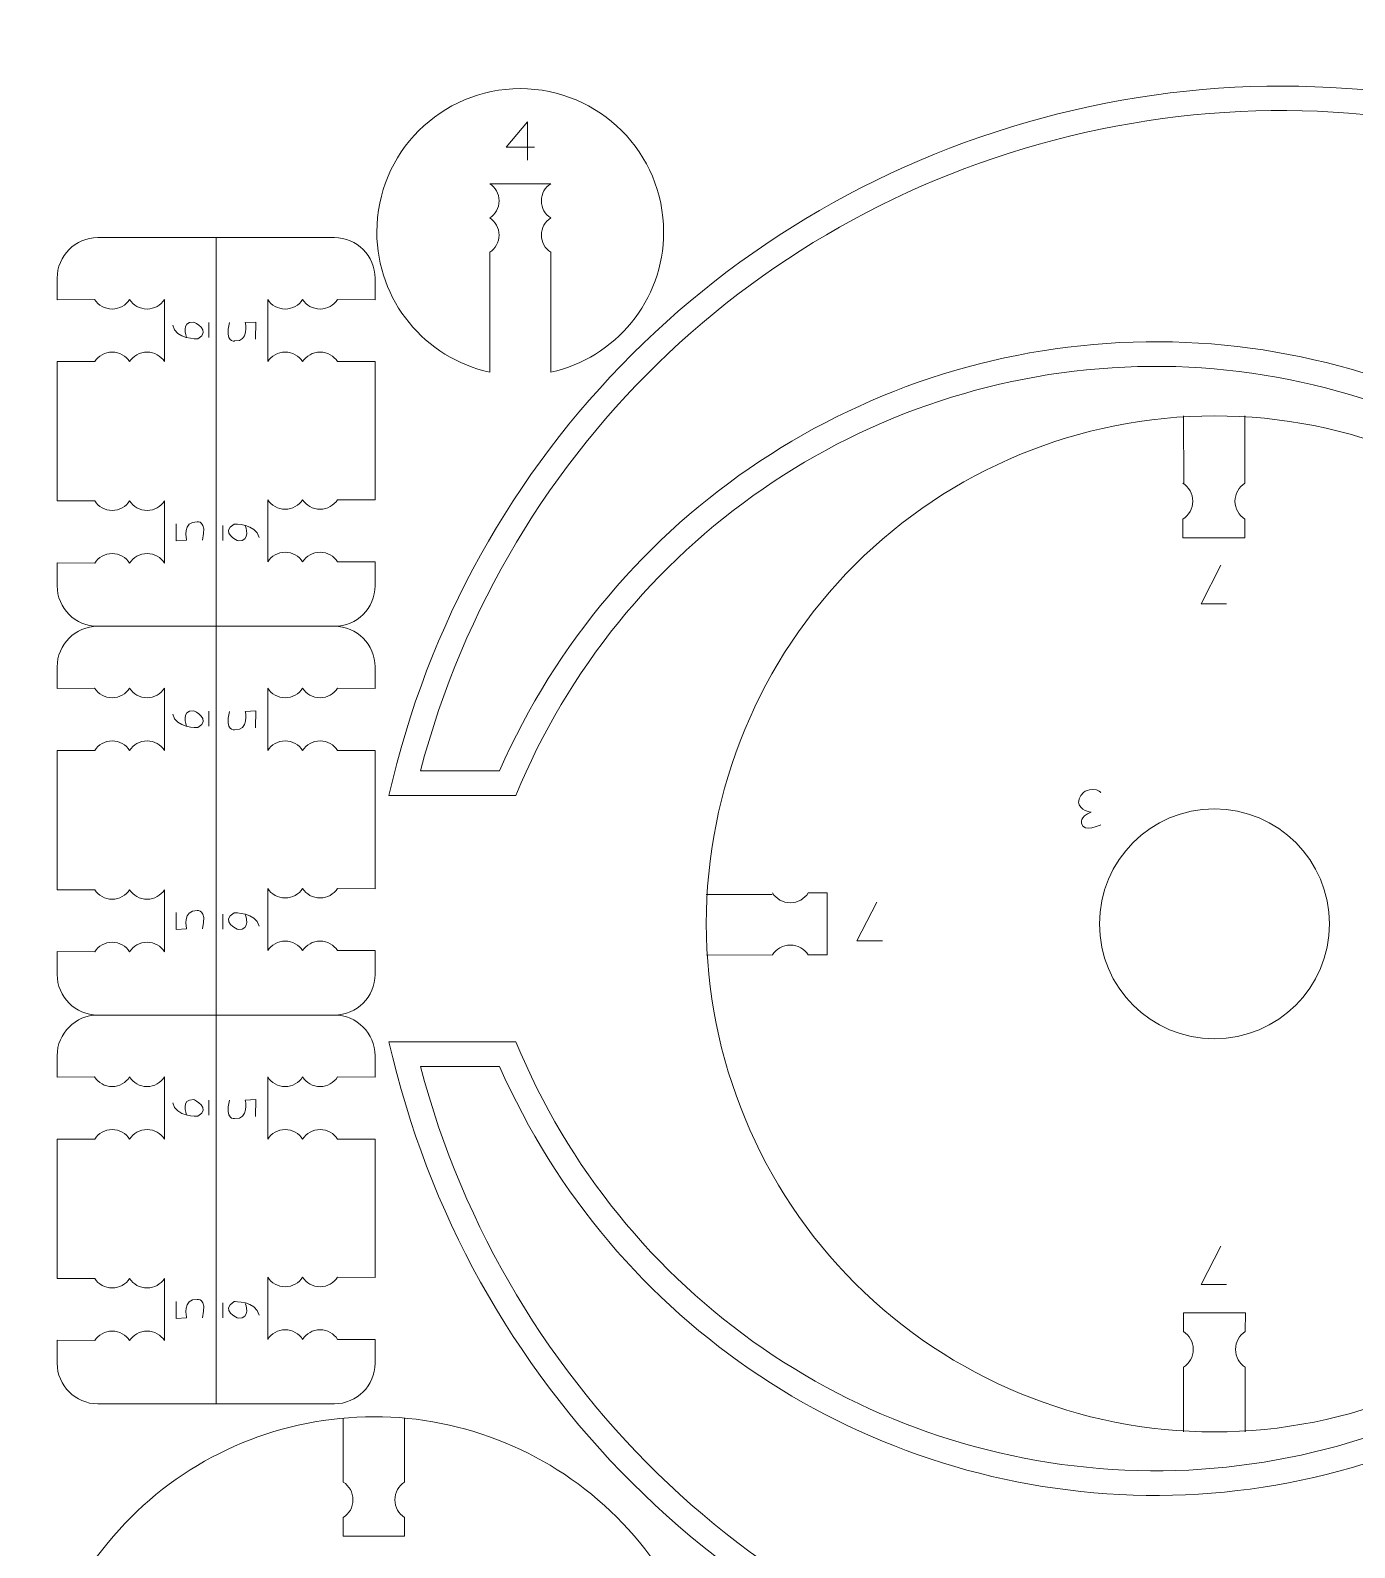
# Model space of a CAD drawing. Header units: centimetres. Extents: x -25 to 25, y -32.5 to 32.5.
# Drawn here: x -14.63 to -8.12, y 13.11 to 20.57 of the extents above; entities that cross this region are included whole.
import ezdxf

# ---------------------------------------------------------------- set-up
doc = ezdxf.new("R2010")
doc.units = ezdxf.units.CM
doc.header["$MEASUREMENT"] = 0
doc.layers.add('Capa 1', color=7, linetype='Continuous')

msp = doc.modelspace()

# ---------------------------------------------------------------- linework, layer by layer
at = {"layer": 'Capa 1', "color": 250, "lineweight": 9}
for points, knots in [([(-4.14125, 16.95871), (-4.14125, 16.95871), (-3.21138, 16.95871), (-3.21138, 16.95871), (-3.21138, 16.95871), (-3.21138, 16.95871), (-3.21138, 18.50412), (-3.21138, 18.50412), (-3.21138, 18.50412), (-3.21142, 18.571), (-3.26549, 18.62524), (-3.33237, 18.62532), (-3.33237, 18.62532), (-3.33237, 18.62532), (-4.9687, 18.62511), (-4.9687, 18.62511), (-4.9687, 18.62511), (-6.05548, 19.96825), (-7.81424, 20.57221), (-9.49692, 20.18014), (-9.49692, 20.18014), (-11.1796, 19.78802), (-12.48484, 18.49241), (-12.86596, 16.80723), (-12.86596, 16.80723), (-12.86596, 16.80723), (-12.24193, 16.80723), (-12.24193, 16.80723), (-12.24193, 16.80723), (-11.72992, 18.0542), (-10.53043, 18.88168), (-9.18293, 18.91754), (-9.18293, 18.91754), (-7.83542, 18.95345), (-6.58416, 18.1709), (-6.00655, 16.95292), (-6.00655, 16.95292), (-6.00655, 16.95292), (-5.79517, 16.28585), (-5.79517, 16.28585), (-5.79517, 16.28585), (-5.77921, 16.23543), (-5.73249, 16.20123), (-5.67965, 16.20123), (-5.67965, 16.20123), (-5.67965, 16.20123), (-3.33258, 16.20123), (-3.33258, 16.20123), (-3.33258, 16.20123), (-3.30041, 16.20127), (-3.26956, 16.21404), (-3.24686, 16.23683), (-3.24686, 16.23683), (-3.22411, 16.25958), (-3.21138, 16.29026), (-3.21138, 16.32243), (-3.21138, 16.32243), (-3.21138, 16.32243), (-3.21138, 16.6557), (-3.21138, 16.6557), (-3.21138, 16.6557), (-3.21138, 16.6557), (-4.14109, 16.6557), (-4.14109, 16.6557)], [0, 0, 0, 0, 0.0588235, 0.0588235, 0.0588235, 0.0588235, 0.1176471, 0.1176471, 0.1176471, 0.1176471, 0.1764706, 0.1764706, 0.1764706, 0.1764706, 0.2352941, 0.2352941, 0.2352941, 0.2352941, 0.2941176, 0.2941176, 0.2941176, 0.2941176, 0.3529412, 0.3529412, 0.3529412, 0.3529412, 0.4117647, 0.4117647, 0.4117647, 0.4117647, 0.4705882, 0.4705882, 0.4705882, 0.4705882, 0.5294118, 0.5294118, 0.5294118, 0.5294118, 0.5882353, 0.5882353, 0.5882353, 0.5882353, 0.6470588, 0.6470588, 0.6470588, 0.6470588, 0.7058824, 0.7058824, 0.7058824, 0.7058824, 0.7647059, 0.7647059, 0.7647059, 0.7647059, 0.8235294, 0.8235294, 0.8235294, 0.8235294, 0.8823529, 0.8823529, 0.8823529, 0.8823529, 1, 1, 1, 1]), ([(-12.07031, 19.48069), (-12.07031, 19.48069), (-12.07031, 18.89016), (-12.07031, 18.89016), (-12.07031, 18.89016), (-11.75271, 18.95893), (-11.51475, 19.24149), (-11.51475, 19.57968), (-11.51475, 19.57968), (-11.51475, 19.96936), (-11.83064, 20.28524), (-12.22031, 20.28524), (-12.22031, 20.28524), (-12.60998, 20.28524), (-12.92587, 19.96936), (-12.92587, 19.57968), (-12.92587, 19.57968), (-12.92587, 19.24149), (-12.68791, 18.95892), (-12.37031, 18.89016), (-12.37031, 18.89016), (-12.37031, 18.89016), (-12.37032, 19.48053), (-12.37032, 19.48053)], [0, 0, 0, 0, 0.1428571, 0.1428571, 0.1428571, 0.1428571, 0.2857143, 0.2857143, 0.2857143, 0.2857143, 0.4285714, 0.4285714, 0.4285714, 0.4285714, 0.5714286, 0.5714286, 0.5714286, 0.5714286, 0.7142857, 0.7142857, 0.7142857, 0.7142857, 1, 1, 1, 1]), ([(-14.14231, 19.24791), (-14.16045, 19.21966), (-14.19215, 19.20093), (-14.22822, 19.20093), (-14.22822, 19.20093), (-14.26428, 19.20093), (-14.29599, 19.21966), (-14.31412, 19.24791), (-14.31412, 19.24791), (-14.31412, 19.24791), (-14.49879, 19.24641), (-14.49879, 19.24641), (-14.49879, 19.24641), (-14.49879, 19.24641), (-14.49863, 19.35256), (-14.49863, 19.35256), (-14.49863, 19.35256), (-14.49863, 19.46251), (-14.40867, 19.55247), (-14.29871, 19.55247)], [0, 0, 0, 0, 0.1666667, 0.1666667, 0.1666667, 0.1666667, 0.3333333, 0.3333333, 0.3333333, 0.3333333, 0.5, 0.5, 0.5, 0.5, 0.6666667, 0.6666667, 0.6666667, 0.6666667, 1, 1, 1, 1]), ([(-13.13424, 19.55247), (-13.02428, 19.55247), (-12.93432, 19.46251), (-12.93432, 19.35256), (-12.93432, 19.35256), (-12.93432, 19.35256), (-12.93431, 19.24641), (-12.93431, 19.24641), (-12.93431, 19.24641), (-12.93431, 19.24641), (-13.11915, 19.24791), (-13.11915, 19.24791), (-13.11915, 19.24791), (-13.13729, 19.21966), (-13.16899, 19.20093), (-13.20505, 19.20093), (-13.20505, 19.20093), (-13.24112, 19.20093), (-13.27282, 19.21966), (-13.29096, 19.24791)], [0, 0, 0, 0, 0.1666667, 0.1666667, 0.1666667, 0.1666667, 0.3333333, 0.3333333, 0.3333333, 0.3333333, 0.5, 0.5, 0.5, 0.5, 0.6666667, 0.6666667, 0.6666667, 0.6666667, 1, 1, 1, 1]), ([(-13.9705, 19.24791), (-13.98864, 19.21966), (-14.02034, 19.20093), (-14.05641, 19.20093), (-14.05641, 19.20093), (-14.09248, 19.20093), (-14.12418, 19.21966), (-14.14231, 19.24791)], [0, 0, 0, 0, 0.3333333, 0.3333333, 0.3333333, 0.3333333, 1, 1, 1, 1]), ([(-13.29096, 19.24791), (-13.30909, 19.21966), (-13.3408, 19.20093), (-13.37686, 19.20093), (-13.37686, 19.20093), (-13.41293, 19.20093), (-13.44463, 19.21966), (-13.46277, 19.24791)], [0, 0, 0, 0, 0.3333333, 0.3333333, 0.3333333, 0.3333333, 1, 1, 1, 1]), ([(-14.14215, 18.9419), (-14.16029, 18.97016), (-14.19199, 18.98888), (-14.22805, 18.98888), (-14.22805, 18.98888), (-14.26412, 18.98888), (-14.29582, 18.97016), (-14.31396, 18.9419)], [0, 0, 0, 0, 0.3333333, 0.3333333, 0.3333333, 0.3333333, 1, 1, 1, 1]), ([(-13.97034, 18.9419), (-13.98848, 18.97016), (-14.02018, 18.98888), (-14.05625, 18.98888), (-14.05625, 18.98888), (-14.09231, 18.98888), (-14.12401, 18.97016), (-14.14215, 18.9419)], [0, 0, 0, 0, 0.3333333, 0.3333333, 0.3333333, 0.3333333, 1, 1, 1, 1]), ([(-13.2908, 18.9419), (-13.30893, 18.97016), (-13.34063, 18.98888), (-13.3767, 18.98888), (-13.3767, 18.98888), (-13.41277, 18.98888), (-13.44447, 18.97016), (-13.4626, 18.9419)], [0, 0, 0, 0, 0.3333333, 0.3333333, 0.3333333, 0.3333333, 1, 1, 1, 1]), ([(-13.11916, 18.26267), (-13.11916, 18.26267), (-12.93432, 18.26117), (-12.93432, 18.26117), (-12.93432, 18.26117), (-12.93432, 18.26117), (-12.93432, 18.9419), (-12.93432, 18.9419), (-12.93432, 18.9419), (-12.93432, 18.9419), (-13.11899, 18.9419), (-13.11899, 18.9419), (-13.11899, 18.9419), (-13.13712, 18.97016), (-13.16882, 18.98888), (-13.20489, 18.98888), (-13.20489, 18.98888), (-13.24096, 18.98888), (-13.27266, 18.97016), (-13.2908, 18.9419)], [0, 0, 0, 0, 0.1666667, 0.1666667, 0.1666667, 0.1666667, 0.3333333, 0.3333333, 0.3333333, 0.3333333, 0.5, 0.5, 0.5, 0.5, 0.6666667, 0.6666667, 0.6666667, 0.6666667, 1, 1, 1, 1]), ([(-14.31396, 18.25654), (-14.31396, 18.25654), (-14.49863, 18.25654), (-14.49863, 18.25654), (-14.49863, 18.25654), (-14.49863, 18.25654), (-14.49863, 18.9419), (-14.49863, 18.9419), (-14.49863, 18.9419), (-14.49863, 18.9419), (-14.31396, 18.9419), (-14.31396, 18.9419)], [0, 0, 0, 0, 0.25, 0.25, 0.25, 0.25, 0.5, 0.5, 0.5, 0.5, 1, 1, 1, 1]), ([(-8.80513, 18.67509), (-8.14251, 18.67553), (-7.50685, 18.41271), (-7.03806, 17.94446), (-7.03806, 17.94446), (-6.5692, 17.47622), (-6.30558, 16.83772), (-6.30514, 16.17509), (-6.30514, 16.17509), (-6.30476, 15.51248), (-6.56755, 14.87683), (-7.03581, 14.40798), (-7.03581, 14.40798), (-7.50407, 13.93913), (-8.14251, 13.67552), (-8.80513, 13.67511), (-8.80513, 13.67511), (-9.46775, 13.67467), (-10.10342, 13.9375), (-10.57222, 14.40574), (-10.57222, 14.40574), (-11.04105, 14.874), (-11.30468, 15.51248), (-11.30512, 16.17509), (-11.30512, 16.17509), (-11.30549, 16.83772), (-11.04269, 17.47338), (-10.57444, 17.94224), (-10.57444, 17.94224), (-10.10624, 18.41106), (-9.46775, 18.6747), (-8.80513, 18.67509)], [0, 0, 0, 0, 0.1111111, 0.1111111, 0.1111111, 0.1111111, 0.2222222, 0.2222222, 0.2222222, 0.2222222, 0.3333333, 0.3333333, 0.3333333, 0.3333333, 0.4444444, 0.4444444, 0.4444444, 0.4444444, 0.5555556, 0.5555556, 0.5555556, 0.5555556, 0.6666667, 0.6666667, 0.6666667, 0.6666667, 0.7777778, 0.7777778, 0.7777778, 0.7777778, 1, 1, 1, 1]), ([(-8.96001, 18.34314), (-8.93103, 18.32452), (-8.91182, 18.292), (-8.91182, 18.25501), (-8.91182, 18.25501), (-8.91182, 18.21801), (-8.93103, 18.18549), (-8.96001, 18.16688)], [0, 0, 0, 0, 0.3333333, 0.3333333, 0.3333333, 0.3333333, 1, 1, 1, 1]), ([(-8.65566, 18.34314), (-8.68465, 18.32452), (-8.70386, 18.292), (-8.70386, 18.25501), (-8.70386, 18.25501), (-8.70386, 18.21801), (-8.68465, 18.18549), (-8.65566, 18.16688)], [0, 0, 0, 0, 0.3333333, 0.3333333, 0.3333333, 0.3333333, 1, 1, 1, 1]), ([(-14.14215, 18.25654), (-14.16029, 18.22828), (-14.19199, 18.20955), (-14.22805, 18.20955), (-14.22805, 18.20955), (-14.26412, 18.20955), (-14.29582, 18.22828), (-14.31396, 18.25654)], [0, 0, 0, 0, 0.3333333, 0.3333333, 0.3333333, 0.3333333, 1, 1, 1, 1]), ([(-13.97034, 18.25654), (-13.98848, 18.22828), (-14.02018, 18.20955), (-14.05625, 18.20955), (-14.05625, 18.20955), (-14.09231, 18.20955), (-14.12401, 18.22828), (-14.14215, 18.25654)], [0, 0, 0, 0, 0.3333333, 0.3333333, 0.3333333, 0.3333333, 1, 1, 1, 1]), ([(-13.29097, 18.26267), (-13.3091, 18.23441), (-13.34081, 18.21568), (-13.37687, 18.21568), (-13.37687, 18.21568), (-13.41294, 18.21568), (-13.44464, 18.23441), (-13.46278, 18.26267)], [0, 0, 0, 0, 0.3333333, 0.3333333, 0.3333333, 0.3333333, 1, 1, 1, 1]), ([(-13.11916, 18.26267), (-13.1373, 18.23441), (-13.169, 18.21568), (-13.20506, 18.21568), (-13.20506, 18.21568), (-13.24113, 18.21568), (-13.27283, 18.23441), (-13.29097, 18.26267)], [0, 0, 0, 0, 0.3333333, 0.3333333, 0.3333333, 0.3333333, 1, 1, 1, 1]), ([(-8.65566, 18.16686), (-8.65566, 18.16686), (-8.65555, 18.07435), (-8.65555, 18.07435), (-8.65555, 18.07435), (-8.65555, 18.07435), (-8.96001, 18.07435), (-8.96001, 18.07435), (-8.96001, 18.07435), (-8.96001, 18.07435), (-8.96001, 18.16688), (-8.96001, 18.16688)], [0, 0, 0, 0, 0.25, 0.25, 0.25, 0.25, 0.5, 0.5, 0.5, 0.5, 1, 1, 1, 1]), ([(-14.14199, 17.95053), (-14.16012, 17.97878), (-14.19182, 17.99751), (-14.22789, 17.99751), (-14.22789, 17.99751), (-14.26396, 17.99751), (-14.29566, 17.97878), (-14.3138, 17.95053)], [0, 0, 0, 0, 0.3333333, 0.3333333, 0.3333333, 0.3333333, 1, 1, 1, 1]), ([(-13.97018, 17.95053), (-13.98831, 17.97878), (-14.02001, 17.99751), (-14.05608, 17.99751), (-14.05608, 17.99751), (-14.09215, 17.99751), (-14.12385, 17.97878), (-14.14199, 17.95053)], [0, 0, 0, 0, 0.3333333, 0.3333333, 0.3333333, 0.3333333, 1, 1, 1, 1]), ([(-13.29081, 17.95666), (-13.30894, 17.98491), (-13.34064, 18.00364), (-13.37671, 18.00364), (-13.37671, 18.00364), (-13.41278, 18.00364), (-13.44448, 17.98491), (-13.46261, 17.95666)], [0, 0, 0, 0, 0.3333333, 0.3333333, 0.3333333, 0.3333333, 1, 1, 1, 1]), ([(-13.119, 17.95666), (-13.13713, 17.98491), (-13.16883, 18.00364), (-13.2049, 18.00364), (-13.2049, 18.00364), (-13.24097, 18.00364), (-13.27267, 17.98491), (-13.29081, 17.95666)], [0, 0, 0, 0, 0.3333333, 0.3333333, 0.3333333, 0.3333333, 1, 1, 1, 1]), ([(-13.119, 17.95666), (-13.119, 17.95666), (-12.93432, 17.95666), (-12.93432, 17.95666), (-12.93432, 17.95666), (-12.93432, 17.95666), (-12.93432, 17.83934), (-12.93432, 17.83934), (-12.93432, 17.83934), (-12.93432, 17.72938), (-13.02428, 17.63942), (-13.13424, 17.63942), (-13.13424, 17.63942), (-13.13424, 17.63942), (-14.29871, 17.63942), (-14.29871, 17.63942), (-14.29871, 17.63942), (-14.40867, 17.63942), (-14.49863, 17.72938), (-14.49863, 17.83934), (-14.49863, 17.83934), (-14.49863, 17.83934), (-14.49863, 17.95205), (-14.49863, 17.95205), (-14.49863, 17.95205), (-14.49863, 17.95205), (-14.3138, 17.95053), (-14.3138, 17.95053)], [0, 0, 0, 0, 0.125, 0.125, 0.125, 0.125, 0.25, 0.25, 0.25, 0.25, 0.375, 0.375, 0.375, 0.375, 0.5, 0.5, 0.5, 0.5, 0.625, 0.625, 0.625, 0.625, 0.75, 0.75, 0.75, 0.75, 1, 1, 1, 1]), ([(-14.14231, 17.33486), (-14.16045, 17.30661), (-14.19215, 17.28788), (-14.22822, 17.28788), (-14.22822, 17.28788), (-14.26428, 17.28788), (-14.29599, 17.30661), (-14.31412, 17.33486), (-14.31412, 17.33486), (-14.31412, 17.33486), (-14.49879, 17.33336), (-14.49879, 17.33336), (-14.49879, 17.33336), (-14.49879, 17.33336), (-14.49863, 17.43951), (-14.49863, 17.43951), (-14.49863, 17.43951), (-14.49863, 17.54946), (-14.40867, 17.63942), (-14.29871, 17.63942)], [0, 0, 0, 0, 0.1666667, 0.1666667, 0.1666667, 0.1666667, 0.3333333, 0.3333333, 0.3333333, 0.3333333, 0.5, 0.5, 0.5, 0.5, 0.6666667, 0.6666667, 0.6666667, 0.6666667, 1, 1, 1, 1]), ([(-13.13424, 17.63942), (-13.02428, 17.63942), (-12.93432, 17.54946), (-12.93432, 17.43951), (-12.93432, 17.43951), (-12.93432, 17.43951), (-12.93431, 17.33336), (-12.93431, 17.33336), (-12.93431, 17.33336), (-12.93431, 17.33336), (-13.11915, 17.33486), (-13.11915, 17.33486), (-13.11915, 17.33486), (-13.13729, 17.30661), (-13.16899, 17.28788), (-13.20505, 17.28788), (-13.20505, 17.28788), (-13.24112, 17.28788), (-13.27282, 17.30661), (-13.29096, 17.33486)], [0, 0, 0, 0, 0.1666667, 0.1666667, 0.1666667, 0.1666667, 0.3333333, 0.3333333, 0.3333333, 0.3333333, 0.5, 0.5, 0.5, 0.5, 0.6666667, 0.6666667, 0.6666667, 0.6666667, 1, 1, 1, 1]), ([(-13.9705, 17.33486), (-13.98864, 17.30661), (-14.02034, 17.28788), (-14.05641, 17.28788), (-14.05641, 17.28788), (-14.09248, 17.28788), (-14.12418, 17.30661), (-14.14231, 17.33486)], [0, 0, 0, 0, 0.3333333, 0.3333333, 0.3333333, 0.3333333, 1, 1, 1, 1]), ([(-13.29096, 17.33486), (-13.30909, 17.30661), (-13.3408, 17.28788), (-13.37686, 17.28788), (-13.37686, 17.28788), (-13.41293, 17.28788), (-13.44463, 17.30661), (-13.46277, 17.33486)], [0, 0, 0, 0, 0.3333333, 0.3333333, 0.3333333, 0.3333333, 1, 1, 1, 1]), ([(-14.31396, 16.34349), (-14.31396, 16.34349), (-14.49863, 16.34349), (-14.49863, 16.34349), (-14.49863, 16.34349), (-14.49863, 16.34349), (-14.49863, 17.02885), (-14.49863, 17.02885), (-14.49863, 17.02885), (-14.49863, 17.02885), (-14.31396, 17.02885), (-14.31396, 17.02885)], [0, 0, 0, 0, 0.25, 0.25, 0.25, 0.25, 0.5, 0.5, 0.5, 0.5, 1, 1, 1, 1]), ([(-14.14215, 17.02885), (-14.16029, 17.05711), (-14.19199, 17.07583), (-14.22805, 17.07583), (-14.22805, 17.07583), (-14.26412, 17.07583), (-14.29582, 17.05711), (-14.31396, 17.02885)], [0, 0, 0, 0, 0.3333333, 0.3333333, 0.3333333, 0.3333333, 1, 1, 1, 1]), ([(-13.97034, 17.02885), (-13.98848, 17.05711), (-14.02018, 17.07583), (-14.05625, 17.07583), (-14.05625, 17.07583), (-14.09231, 17.07583), (-14.12401, 17.05711), (-14.14215, 17.02885)], [0, 0, 0, 0, 0.3333333, 0.3333333, 0.3333333, 0.3333333, 1, 1, 1, 1]), ([(-13.2908, 17.02885), (-13.30893, 17.05711), (-13.34063, 17.07583), (-13.3767, 17.07583), (-13.3767, 17.07583), (-13.41277, 17.07583), (-13.44447, 17.05711), (-13.4626, 17.02885)], [0, 0, 0, 0, 0.3333333, 0.3333333, 0.3333333, 0.3333333, 1, 1, 1, 1]), ([(-13.11916, 16.34962), (-13.11916, 16.34962), (-12.93432, 16.34812), (-12.93432, 16.34812), (-12.93432, 16.34812), (-12.93432, 16.34812), (-12.93432, 17.02885), (-12.93432, 17.02885), (-12.93432, 17.02885), (-12.93432, 17.02885), (-13.11899, 17.02885), (-13.11899, 17.02885), (-13.11899, 17.02885), (-13.13712, 17.05711), (-13.16882, 17.07583), (-13.20489, 17.07583), (-13.20489, 17.07583), (-13.24096, 17.07583), (-13.27266, 17.05711), (-13.2908, 17.02885)], [0, 0, 0, 0, 0.1666667, 0.1666667, 0.1666667, 0.1666667, 0.3333333, 0.3333333, 0.3333333, 0.3333333, 0.5, 0.5, 0.5, 0.5, 0.6666667, 0.6666667, 0.6666667, 0.6666667, 1, 1, 1, 1]), ([(-8.23954, 16.1751), (-8.23954, 16.48748), (-8.49277, 16.74068), (-8.80513, 16.74068), (-8.80513, 16.74068), (-9.11749, 16.74072), (-9.37073, 16.48748), (-9.37073, 16.1751), (-9.37073, 16.1751), (-9.37074, 15.86271), (-9.11749, 15.60951), (-8.80514, 15.60951), (-8.80514, 15.60951), (-8.49277, 15.6095), (-8.23954, 15.86271), (-8.23954, 16.1751)], [0, 0, 0, 0, 0.2, 0.2, 0.2, 0.2, 0.4, 0.4, 0.4, 0.4, 0.6, 0.6, 0.6, 0.6, 1, 1, 1, 1]), ([(-14.14215, 16.34349), (-14.16029, 16.31523), (-14.19199, 16.2965), (-14.22805, 16.2965), (-14.22805, 16.2965), (-14.26412, 16.2965), (-14.29582, 16.31523), (-14.31396, 16.34349)], [0, 0, 0, 0, 0.3333333, 0.3333333, 0.3333333, 0.3333333, 1, 1, 1, 1]), ([(-13.97034, 16.34349), (-13.98848, 16.31523), (-14.02018, 16.2965), (-14.05625, 16.2965), (-14.05625, 16.2965), (-14.09231, 16.2965), (-14.12401, 16.31523), (-14.14215, 16.34349)], [0, 0, 0, 0, 0.3333333, 0.3333333, 0.3333333, 0.3333333, 1, 1, 1, 1]), ([(-13.29097, 16.34962), (-13.3091, 16.32136), (-13.34081, 16.30263), (-13.37687, 16.30263), (-13.37687, 16.30263), (-13.41294, 16.30263), (-13.44464, 16.32136), (-13.46278, 16.34962)], [0, 0, 0, 0, 0.3333333, 0.3333333, 0.3333333, 0.3333333, 1, 1, 1, 1]), ([(-13.11916, 16.34962), (-13.1373, 16.32136), (-13.169, 16.30263), (-13.20506, 16.30263), (-13.20506, 16.30263), (-13.24113, 16.30263), (-13.27283, 16.32136), (-13.29097, 16.34962)], [0, 0, 0, 0, 0.3333333, 0.3333333, 0.3333333, 0.3333333, 1, 1, 1, 1]), ([(-10.97973, 16.32729), (-10.96111, 16.2983), (-10.92859, 16.27909), (-10.89159, 16.27909), (-10.89159, 16.27909), (-10.8546, 16.27909), (-10.82208, 16.2983), (-10.80347, 16.32729)], [0, 0, 0, 0, 0.3333333, 0.3333333, 0.3333333, 0.3333333, 1, 1, 1, 1]), ([(-10.80347, 16.02293), (-10.80347, 16.02293), (-10.71096, 16.02282), (-10.71096, 16.02282), (-10.71096, 16.02282), (-10.71096, 16.02282), (-10.71096, 16.32729), (-10.71096, 16.32729), (-10.71096, 16.32729), (-10.71096, 16.32729), (-10.80349, 16.32729), (-10.80349, 16.32729)], [0, 0, 0, 0, 0.25, 0.25, 0.25, 0.25, 0.5, 0.5, 0.5, 0.5, 1, 1, 1, 1]), ([(-4.14125, 15.44375), (-4.14125, 15.44375), (-3.21138, 15.44375), (-3.21138, 15.44375), (-3.21138, 15.44375), (-3.21138, 15.44375), (-3.21138, 13.89834), (-3.21138, 13.89834), (-3.21138, 13.89834), (-3.21142, 13.83146), (-3.26549, 13.77722), (-3.33237, 13.77714), (-3.33237, 13.77714), (-3.33237, 13.77714), (-4.9687, 13.77735), (-4.9687, 13.77735), (-4.9687, 13.77735), (-6.05548, 12.43421), (-7.81424, 11.83025), (-9.49692, 12.22232), (-9.49692, 12.22232), (-11.1796, 12.61444), (-12.48484, 13.91005), (-12.86596, 15.59523), (-12.86596, 15.59523), (-12.86596, 15.59523), (-12.24193, 15.59523), (-12.24193, 15.59523), (-12.24193, 15.59523), (-11.72992, 14.34826), (-10.53043, 13.52078), (-9.18293, 13.48492), (-9.18293, 13.48492), (-7.83542, 13.44901), (-6.58416, 14.23156), (-6.00655, 15.44954), (-6.00655, 15.44954), (-6.00655, 15.44954), (-5.79517, 16.11661), (-5.79517, 16.11661), (-5.79517, 16.11661), (-5.77921, 16.16703), (-5.73249, 16.20123), (-5.67965, 16.20123)], [0, 0, 0, 0, 0.0833333, 0.0833333, 0.0833333, 0.0833333, 0.1666667, 0.1666667, 0.1666667, 0.1666667, 0.25, 0.25, 0.25, 0.25, 0.3333333, 0.3333333, 0.3333333, 0.3333333, 0.4166667, 0.4166667, 0.4166667, 0.4166667, 0.5, 0.5, 0.5, 0.5, 0.5833333, 0.5833333, 0.5833333, 0.5833333, 0.6666667, 0.6666667, 0.6666667, 0.6666667, 0.75, 0.75, 0.75, 0.75, 0.8333333, 0.8333333, 0.8333333, 0.8333333, 1, 1, 1, 1]), ([(-14.14199, 16.03748), (-14.16012, 16.06573), (-14.19182, 16.08446), (-14.22789, 16.08446), (-14.22789, 16.08446), (-14.26396, 16.08446), (-14.29566, 16.06573), (-14.3138, 16.03748)], [0, 0, 0, 0, 0.3333333, 0.3333333, 0.3333333, 0.3333333, 1, 1, 1, 1]), ([(-13.97018, 16.03748), (-13.98831, 16.06573), (-14.02001, 16.08446), (-14.05608, 16.08446), (-14.05608, 16.08446), (-14.09215, 16.08446), (-14.12385, 16.06573), (-14.14199, 16.03748)], [0, 0, 0, 0, 0.3333333, 0.3333333, 0.3333333, 0.3333333, 1, 1, 1, 1]), ([(-13.29081, 16.04361), (-13.30894, 16.07186), (-13.34064, 16.09059), (-13.37671, 16.09059), (-13.37671, 16.09059), (-13.41278, 16.09059), (-13.44448, 16.07186), (-13.46261, 16.04361)], [0, 0, 0, 0, 0.3333333, 0.3333333, 0.3333333, 0.3333333, 1, 1, 1, 1]), ([(-13.119, 16.04361), (-13.13713, 16.07186), (-13.16883, 16.09059), (-13.2049, 16.09059), (-13.2049, 16.09059), (-13.24097, 16.09059), (-13.27267, 16.07186), (-13.29081, 16.04361)], [0, 0, 0, 0, 0.3333333, 0.3333333, 0.3333333, 0.3333333, 1, 1, 1, 1]), ([(-10.97973, 16.02293), (-10.96111, 16.05192), (-10.92859, 16.07113), (-10.89159, 16.07113), (-10.89159, 16.07113), (-10.8546, 16.07113), (-10.82208, 16.05192), (-10.80347, 16.02293)], [0, 0, 0, 0, 0.3333333, 0.3333333, 0.3333333, 0.3333333, 1, 1, 1, 1]), ([(-13.119, 16.04361), (-13.119, 16.04361), (-12.93432, 16.04361), (-12.93432, 16.04361), (-12.93432, 16.04361), (-12.93432, 16.04361), (-12.93432, 15.92629), (-12.93432, 15.92629), (-12.93432, 15.92629), (-12.93432, 15.81633), (-13.02428, 15.72637), (-13.13424, 15.72637), (-13.13424, 15.72637), (-13.13424, 15.72637), (-14.29871, 15.72637), (-14.29871, 15.72637), (-14.29871, 15.72637), (-14.40867, 15.72637), (-14.49863, 15.81633), (-14.49863, 15.92629), (-14.49863, 15.92629), (-14.49863, 15.92629), (-14.49863, 16.039), (-14.49863, 16.039), (-14.49863, 16.039), (-14.49863, 16.039), (-14.3138, 16.03748), (-14.3138, 16.03748)], [0, 0, 0, 0, 0.125, 0.125, 0.125, 0.125, 0.25, 0.25, 0.25, 0.25, 0.375, 0.375, 0.375, 0.375, 0.5, 0.5, 0.5, 0.5, 0.625, 0.625, 0.625, 0.625, 0.75, 0.75, 0.75, 0.75, 1, 1, 1, 1]), ([(-14.14231, 15.42181), (-14.16045, 15.39356), (-14.19215, 15.37483), (-14.22822, 15.37483), (-14.22822, 15.37483), (-14.26428, 15.37483), (-14.29599, 15.39356), (-14.31412, 15.42181), (-14.31412, 15.42181), (-14.31412, 15.42181), (-14.49879, 15.42031), (-14.49879, 15.42031), (-14.49879, 15.42031), (-14.49879, 15.42031), (-14.49863, 15.52646), (-14.49863, 15.52646), (-14.49863, 15.52646), (-14.49863, 15.63641), (-14.40867, 15.72637), (-14.29871, 15.72637)], [0, 0, 0, 0, 0.1666667, 0.1666667, 0.1666667, 0.1666667, 0.3333333, 0.3333333, 0.3333333, 0.3333333, 0.5, 0.5, 0.5, 0.5, 0.6666667, 0.6666667, 0.6666667, 0.6666667, 1, 1, 1, 1]), ([(-13.13424, 15.72637), (-13.02428, 15.72637), (-12.93432, 15.63641), (-12.93432, 15.52646), (-12.93432, 15.52646), (-12.93432, 15.52646), (-12.93431, 15.42031), (-12.93431, 15.42031), (-12.93431, 15.42031), (-12.93431, 15.42031), (-13.11915, 15.42181), (-13.11915, 15.42181), (-13.11915, 15.42181), (-13.13729, 15.39356), (-13.16899, 15.37483), (-13.20505, 15.37483), (-13.20505, 15.37483), (-13.24112, 15.37483), (-13.27282, 15.39356), (-13.29096, 15.42181)], [0, 0, 0, 0, 0.1666667, 0.1666667, 0.1666667, 0.1666667, 0.3333333, 0.3333333, 0.3333333, 0.3333333, 0.5, 0.5, 0.5, 0.5, 0.6666667, 0.6666667, 0.6666667, 0.6666667, 1, 1, 1, 1]), ([(-13.9705, 15.42181), (-13.98864, 15.39356), (-14.02034, 15.37483), (-14.05641, 15.37483), (-14.05641, 15.37483), (-14.09248, 15.37483), (-14.12418, 15.39356), (-14.14231, 15.42181)], [0, 0, 0, 0, 0.3333333, 0.3333333, 0.3333333, 0.3333333, 1, 1, 1, 1]), ([(-13.29096, 15.42181), (-13.30909, 15.39356), (-13.3408, 15.37483), (-13.37686, 15.37483), (-13.37686, 15.37483), (-13.41293, 15.37483), (-13.44463, 15.39356), (-13.46277, 15.42181)], [0, 0, 0, 0, 0.3333333, 0.3333333, 0.3333333, 0.3333333, 1, 1, 1, 1]), ([(-14.14215, 15.1158), (-14.16029, 15.14406), (-14.19199, 15.16278), (-14.22805, 15.16278), (-14.22805, 15.16278), (-14.26412, 15.16278), (-14.29582, 15.14406), (-14.31396, 15.1158)], [0, 0, 0, 0, 0.3333333, 0.3333333, 0.3333333, 0.3333333, 1, 1, 1, 1]), ([(-13.97034, 15.1158), (-13.98848, 15.14406), (-14.02018, 15.16278), (-14.05625, 15.16278), (-14.05625, 15.16278), (-14.09231, 15.16278), (-14.12401, 15.14406), (-14.14215, 15.1158)], [0, 0, 0, 0, 0.3333333, 0.3333333, 0.3333333, 0.3333333, 1, 1, 1, 1]), ([(-13.2908, 15.1158), (-13.30893, 15.14406), (-13.34063, 15.16278), (-13.3767, 15.16278), (-13.3767, 15.16278), (-13.41277, 15.16278), (-13.44447, 15.14406), (-13.4626, 15.1158)], [0, 0, 0, 0, 0.3333333, 0.3333333, 0.3333333, 0.3333333, 1, 1, 1, 1]), ([(-13.11916, 14.43657), (-13.11916, 14.43657), (-12.93432, 14.43507), (-12.93432, 14.43507), (-12.93432, 14.43507), (-12.93432, 14.43507), (-12.93432, 15.1158), (-12.93432, 15.1158), (-12.93432, 15.1158), (-12.93432, 15.1158), (-13.11899, 15.1158), (-13.11899, 15.1158), (-13.11899, 15.1158), (-13.13712, 15.14406), (-13.16882, 15.16278), (-13.20489, 15.16278), (-13.20489, 15.16278), (-13.24096, 15.16278), (-13.27266, 15.14406), (-13.2908, 15.1158)], [0, 0, 0, 0, 0.1666667, 0.1666667, 0.1666667, 0.1666667, 0.3333333, 0.3333333, 0.3333333, 0.3333333, 0.5, 0.5, 0.5, 0.5, 0.6666667, 0.6666667, 0.6666667, 0.6666667, 1, 1, 1, 1]), ([(-14.31396, 14.43044), (-14.31396, 14.43044), (-14.49863, 14.43044), (-14.49863, 14.43044), (-14.49863, 14.43044), (-14.49863, 14.43044), (-14.49863, 15.1158), (-14.49863, 15.1158), (-14.49863, 15.1158), (-14.49863, 15.1158), (-14.31396, 15.1158), (-14.31396, 15.1158)], [0, 0, 0, 0, 0.25, 0.25, 0.25, 0.25, 0.5, 0.5, 0.5, 0.5, 1, 1, 1, 1]), ([(-14.14215, 14.43044), (-14.16029, 14.40218), (-14.19199, 14.38345), (-14.22805, 14.38345), (-14.22805, 14.38345), (-14.26412, 14.38345), (-14.29582, 14.40218), (-14.31396, 14.43044)], [0, 0, 0, 0, 0.3333333, 0.3333333, 0.3333333, 0.3333333, 1, 1, 1, 1]), ([(-13.97034, 14.43044), (-13.98848, 14.40218), (-14.02018, 14.38345), (-14.05625, 14.38345), (-14.05625, 14.38345), (-14.09231, 14.38345), (-14.12401, 14.40218), (-14.14215, 14.43044)], [0, 0, 0, 0, 0.3333333, 0.3333333, 0.3333333, 0.3333333, 1, 1, 1, 1]), ([(-13.29097, 14.43657), (-13.3091, 14.40831), (-13.34081, 14.38958), (-13.37687, 14.38958), (-13.37687, 14.38958), (-13.41294, 14.38958), (-13.44464, 14.40831), (-13.46278, 14.43657)], [0, 0, 0, 0, 0.3333333, 0.3333333, 0.3333333, 0.3333333, 1, 1, 1, 1]), ([(-13.11916, 14.43657), (-13.1373, 14.40831), (-13.169, 14.38958), (-13.20506, 14.38958), (-13.20506, 14.38958), (-13.24113, 14.38958), (-13.27283, 14.40831), (-13.29097, 14.43657)], [0, 0, 0, 0, 0.3333333, 0.3333333, 0.3333333, 0.3333333, 1, 1, 1, 1]), ([(-8.65309, 14.16938), (-8.65309, 14.16938), (-8.65298, 14.2619), (-8.65298, 14.2619), (-8.65298, 14.2619), (-8.65298, 14.2619), (-8.95745, 14.2619), (-8.95745, 14.2619), (-8.95745, 14.2619), (-8.95745, 14.2619), (-8.95745, 14.16936), (-8.95745, 14.16936)], [0, 0, 0, 0, 0.25, 0.25, 0.25, 0.25, 0.5, 0.5, 0.5, 0.5, 1, 1, 1, 1]), ([(-13.119, 14.13056), (-13.119, 14.13056), (-12.93432, 14.13056), (-12.93432, 14.13056), (-12.93432, 14.13056), (-12.93432, 14.13056), (-12.93432, 14.01324), (-12.93432, 14.01324), (-12.93432, 14.01324), (-12.93432, 13.90328), (-13.02428, 13.81332), (-13.13424, 13.81332), (-13.13424, 13.81332), (-13.13424, 13.81332), (-14.29871, 13.81332), (-14.29871, 13.81332), (-14.29871, 13.81332), (-14.40867, 13.81332), (-14.49863, 13.90328), (-14.49863, 14.01324), (-14.49863, 14.01324), (-14.49863, 14.01324), (-14.49863, 14.12595), (-14.49863, 14.12595), (-14.49863, 14.12595), (-14.49863, 14.12595), (-14.3138, 14.12443), (-14.3138, 14.12443)], [0, 0, 0, 0, 0.125, 0.125, 0.125, 0.125, 0.25, 0.25, 0.25, 0.25, 0.375, 0.375, 0.375, 0.375, 0.5, 0.5, 0.5, 0.5, 0.625, 0.625, 0.625, 0.625, 0.75, 0.75, 0.75, 0.75, 1, 1, 1, 1]), ([(-14.14199, 14.12443), (-14.16012, 14.15268), (-14.19182, 14.17141), (-14.22789, 14.17141), (-14.22789, 14.17141), (-14.26396, 14.17141), (-14.29566, 14.15268), (-14.3138, 14.12443)], [0, 0, 0, 0, 0.3333333, 0.3333333, 0.3333333, 0.3333333, 1, 1, 1, 1]), ([(-13.97018, 14.12443), (-13.98831, 14.15268), (-14.02001, 14.17141), (-14.05608, 14.17141), (-14.05608, 14.17141), (-14.09215, 14.17141), (-14.12385, 14.15268), (-14.14199, 14.12443)], [0, 0, 0, 0, 0.3333333, 0.3333333, 0.3333333, 0.3333333, 1, 1, 1, 1]), ([(-13.29081, 14.13056), (-13.30894, 14.15881), (-13.34064, 14.17754), (-13.37671, 14.17754), (-13.37671, 14.17754), (-13.41278, 14.17754), (-13.44448, 14.15881), (-13.46261, 14.13056)], [0, 0, 0, 0, 0.3333333, 0.3333333, 0.3333333, 0.3333333, 1, 1, 1, 1]), ([(-13.119, 14.13056), (-13.13713, 14.15881), (-13.16883, 14.17754), (-13.2049, 14.17754), (-13.2049, 14.17754), (-13.24097, 14.17754), (-13.27267, 14.15881), (-13.29081, 14.13056)], [0, 0, 0, 0, 0.3333333, 0.3333333, 0.3333333, 0.3333333, 1, 1, 1, 1]), ([(-8.95745, 14.16937), (-8.92846, 14.15076), (-8.90925, 14.11824), (-8.90925, 14.08124), (-8.90925, 14.08124), (-8.90925, 14.04424), (-8.92846, 14.01172), (-8.95745, 13.99312)], [0, 0, 0, 0, 0.3333333, 0.3333333, 0.3333333, 0.3333333, 1, 1, 1, 1]), ([(-8.65309, 14.16937), (-8.68208, 14.15076), (-8.70129, 14.11824), (-8.70129, 14.08124), (-8.70129, 14.08124), (-8.70129, 14.04424), (-8.68208, 14.01172), (-8.65309, 13.99312)], [0, 0, 0, 0, 0.3333333, 0.3333333, 0.3333333, 0.3333333, 1, 1, 1, 1]), ([(-12.94025, 10.37009), (-13.38815, 10.36979), (-13.81783, 10.54745), (-14.13472, 10.86396), (-14.13472, 10.86396), (-14.45165, 11.18047), (-14.62984, 11.61206), (-14.63014, 12.05997), (-14.63014, 12.05997), (-14.6304, 12.50786), (-14.45276, 12.93753), (-14.13624, 13.25445), (-14.13624, 13.25445), (-13.81972, 13.57137), (-13.38815, 13.74956), (-12.94025, 13.74983), (-12.94025, 13.74983), (-12.49234, 13.75013), (-12.06266, 13.57247), (-11.74576, 13.25596), (-11.74576, 13.25596), (-11.42885, 12.93944), (-11.25065, 12.50786), (-11.25035, 12.05997), (-11.25035, 12.05997), (-11.2501, 11.61206), (-11.42774, 11.18239), (-11.74426, 10.86547), (-11.74426, 10.86547), (-12.06074, 10.54857), (-12.49234, 10.37036), (-12.94025, 10.37009)], [0, 0, 0, 0, 0.1111111, 0.1111111, 0.1111111, 0.1111111, 0.2222222, 0.2222222, 0.2222222, 0.2222222, 0.3333333, 0.3333333, 0.3333333, 0.3333333, 0.4444444, 0.4444444, 0.4444444, 0.4444444, 0.5555556, 0.5555556, 0.5555556, 0.5555556, 0.6666667, 0.6666667, 0.6666667, 0.6666667, 0.7777778, 0.7777778, 0.7777778, 0.7777778, 1, 1, 1, 1]), ([(-13.09079, 13.25383), (-13.06209, 13.27226), (-13.04307, 13.30446), (-13.04307, 13.34109), (-13.04307, 13.34109), (-13.04307, 13.37772), (-13.06209, 13.40992), (-13.09079, 13.42834)], [0, 0, 0, 0, 0.3333333, 0.3333333, 0.3333333, 0.3333333, 1, 1, 1, 1]), ([(-12.78945, 13.25383), (-12.81815, 13.27226), (-12.83717, 13.30446), (-12.83717, 13.34109), (-12.83717, 13.34109), (-12.83717, 13.37772), (-12.81815, 13.40992), (-12.78945, 13.42834)], [0, 0, 0, 0, 0.3333333, 0.3333333, 0.3333333, 0.3333333, 1, 1, 1, 1]), ([(-13.09079, 13.25382), (-13.09079, 13.25382), (-13.0909, 13.16222), (-13.0909, 13.16222), (-13.0909, 13.16222), (-13.0909, 13.16222), (-12.78945, 13.16222), (-12.78945, 13.16222), (-12.78945, 13.16222), (-12.78945, 13.16222), (-12.78945, 13.25384), (-12.78945, 13.25384)], [0, 0, 0, 0, 0.25, 0.25, 0.25, 0.25, 0.5, 0.5, 0.5, 0.5, 1, 1, 1, 1])]:
    msp.add_open_spline(points, degree=3, knots=knots, dxfattribs=at)
at = {"layer": 'Capa 1', "color": 1, "lineweight": 9}
for points in [[(-3.33258, 16.95871), (-3.33258, 16.95871), (-3.33258, 18.50413), (-3.33258, 18.50413), (-3.33258, 18.50413), (-3.33258, 18.50413), (-5.02723, 18.50391), (-5.02723, 18.50391), (-5.02723, 18.50391), (-6.05662, 19.81136), (-7.73709, 20.42386), (-9.36634, 20.08551), (-9.36634, 20.08551), (-10.99563, 19.74711), (-12.2875, 18.53761), (-12.71115, 16.92843), (-12.71115, 16.92843), (-12.71115, 16.92843), (-12.32188, 16.92843), (-12.32188, 16.92843), (-12.32188, 16.92843), (-11.76714, 18.19497), (-10.52331, 19.02037), (-9.1407, 19.03943), (-9.1407, 19.03943), (-7.75814, 19.05844), (-6.48282, 18.24798), (-5.89341, 16.99718), (-5.89341, 16.99718), (-5.89341, 16.99718), (-5.67965, 16.32243), (-5.67965, 16.32243), (-5.67965, 16.32243), (-5.67965, 16.32243), (-3.33258, 16.32243), (-3.33258, 16.32243), (-3.33258, 16.32243), (-3.33258, 16.32243), (-3.33258, 16.6557), (-3.33258, 16.6557)], [(-3.33258, 15.44375), (-3.33258, 15.44375), (-3.33258, 13.89833), (-3.33258, 13.89833), (-3.33258, 13.89833), (-3.33258, 13.89833), (-5.02723, 13.89855), (-5.02723, 13.89855), (-5.02723, 13.89855), (-6.05662, 12.5911), (-7.73709, 11.9786), (-9.36634, 12.31695), (-9.36634, 12.31695), (-10.99563, 12.65535), (-12.2875, 13.86485), (-12.71115, 15.47403), (-12.71115, 15.47403), (-12.71115, 15.47403), (-12.32188, 15.47403), (-12.32188, 15.47403), (-12.32188, 15.47403), (-11.76714, 14.20749), (-10.52331, 13.38209), (-9.1407, 13.36303), (-9.1407, 13.36303), (-7.75814, 13.34402), (-6.48282, 14.15448), (-5.89341, 15.40528), (-5.89341, 15.40528), (-5.89341, 15.40528), (-5.67965, 16.08003), (-5.67965, 16.08003), (-5.67965, 16.08003), (-5.67965, 16.08003), (-3.33258, 16.08003), (-3.33258, 16.08003), (-3.33258, 16.08003), (-3.33258, 16.08003), (-3.33258, 15.74676), (-3.33258, 15.74676)]]:
    msp.add_open_spline(points, degree=3, knots=[0, 0, 0, 0, 0.0909091, 0.0909091, 0.0909091, 0.0909091, 0.1818182, 0.1818182, 0.1818182, 0.1818182, 0.2727273, 0.2727273, 0.2727273, 0.2727273, 0.3636364, 0.3636364, 0.3636364, 0.3636364, 0.4545455, 0.4545455, 0.4545455, 0.4545455, 0.5454545, 0.5454545, 0.5454545, 0.5454545, 0.6363636, 0.6363636, 0.6363636, 0.6363636, 0.7272727, 0.7272727, 0.7272727, 0.7272727, 0.8181818, 0.8181818, 0.8181818, 0.8181818, 1, 1, 1, 1], dxfattribs=at)
at = {"layer": 'Capa 1', "color": 22, "lineweight": 5}
for points, knots in [([(-12.15049, 19.99784), (-12.15049, 19.99784), (-12.29015, 19.99784), (-12.29015, 19.99784), (-12.29015, 19.99784), (-12.29015, 19.99784), (-12.1851, 20.12145), (-12.1851, 20.12145), (-12.1851, 20.12145), (-12.1851, 20.12145), (-12.18389, 19.93354), (-12.18389, 19.93354)], [0, 0, 0, 0, 0.25, 0.25, 0.25, 0.25, 0.5, 0.5, 0.5, 0.5, 1, 1, 1, 1]), ([(-13.86252, 19.06289), (-13.86252, 19.06289), (-13.89274, 19.14029), (-13.82666, 19.1366), (-13.82666, 19.1366), (-13.82666, 19.1366), (-13.73589, 19.09547), (-13.80722, 19.05428), (-13.80722, 19.05428), (-13.80722, 19.05428), (-13.91535, 19.05059), (-13.93008, 19.12059)], [0, 0, 0, 0, 0.25, 0.25, 0.25, 0.25, 0.5, 0.5, 0.5, 0.5, 1, 1, 1, 1]), ([(-13.57321, 19.13373), (-13.57321, 19.13373), (-13.55126, 19.03785), (-13.62536, 19.04349), (-13.62536, 19.04349), (-13.62536, 19.04349), (-13.67617, 19.03336), (-13.65135, 19.13373)], [0, 0, 0, 0, 0.3333333, 0.3333333, 0.3333333, 0.3333333, 1, 1, 1, 1]), ([(-13.52227, 19.05328), (-13.52227, 19.05328), (-13.52177, 19.13673), (-13.52177, 19.13673), (-13.52177, 19.13673), (-13.52177, 19.13673), (-13.57321, 19.13373), (-13.57321, 19.13373)], [0, 0, 0, 0, 0.3333333, 0.3333333, 0.3333333, 0.3333333, 1, 1, 1, 1]), ([(-13.86211, 18.06307), (-13.86211, 18.06307), (-13.88406, 18.15895), (-13.80996, 18.15331), (-13.80996, 18.15331), (-13.80996, 18.15331), (-13.75915, 18.16344), (-13.78397, 18.06307)], [0, 0, 0, 0, 0.3333333, 0.3333333, 0.3333333, 0.3333333, 1, 1, 1, 1]), ([(-13.5728, 18.13391), (-13.5728, 18.13391), (-13.54258, 18.05651), (-13.60866, 18.0602), (-13.60866, 18.0602), (-13.60866, 18.0602), (-13.69943, 18.10133), (-13.6281, 18.14252), (-13.6281, 18.14252), (-13.6281, 18.14252), (-13.51997, 18.14621), (-13.50524, 18.07621)], [0, 0, 0, 0, 0.25, 0.25, 0.25, 0.25, 0.5, 0.5, 0.5, 0.5, 1, 1, 1, 1]), ([(-13.91305, 18.14352), (-13.91305, 18.14352), (-13.91355, 18.06007), (-13.91355, 18.06007), (-13.91355, 18.06007), (-13.91355, 18.06007), (-13.86211, 18.06307), (-13.86211, 18.06307)], [0, 0, 0, 0, 0.3333333, 0.3333333, 0.3333333, 0.3333333, 1, 1, 1, 1]), ([(-8.7451, 17.7501), (-8.7451, 17.7501), (-8.87036, 17.7501), (-8.87036, 17.7501), (-8.87036, 17.7501), (-8.87036, 17.7501), (-8.77314, 17.93968), (-8.77314, 17.93968)], [0, 0, 0, 0, 0.3333333, 0.3333333, 0.3333333, 0.3333333, 1, 1, 1, 1]), ([(-13.86252, 17.14984), (-13.86252, 17.14984), (-13.89274, 17.22724), (-13.82666, 17.22355), (-13.82666, 17.22355), (-13.82666, 17.22355), (-13.73589, 17.18242), (-13.80722, 17.14123), (-13.80722, 17.14123), (-13.80722, 17.14123), (-13.91535, 17.13754), (-13.93008, 17.20754)], [0, 0, 0, 0, 0.25, 0.25, 0.25, 0.25, 0.5, 0.5, 0.5, 0.5, 1, 1, 1, 1]), ([(-13.57321, 17.22068), (-13.57321, 17.22068), (-13.55126, 17.1248), (-13.62536, 17.13044), (-13.62536, 17.13044), (-13.62536, 17.13044), (-13.67617, 17.12031), (-13.65135, 17.22068)], [0, 0, 0, 0, 0.3333333, 0.3333333, 0.3333333, 0.3333333, 1, 1, 1, 1]), ([(-13.52227, 17.14023), (-13.52227, 17.14023), (-13.52177, 17.22368), (-13.52177, 17.22368), (-13.52177, 17.22368), (-13.52177, 17.22368), (-13.57321, 17.22068), (-13.57321, 17.22068)], [0, 0, 0, 0, 0.3333333, 0.3333333, 0.3333333, 0.3333333, 1, 1, 1, 1]), ([(-9.36333, 16.81978), (-9.36333, 16.81978), (-9.37056, 16.83826), (-9.40661, 16.83706), (-9.40661, 16.83706), (-9.42532, 16.83644), (-9.43872, 16.82975), (-9.44844, 16.8221), (-9.44844, 16.8221), (-9.47214, 16.8034), (-9.47336, 16.77436), (-9.47336, 16.77436), (-9.47336, 16.77436), (-9.47214, 16.73265), (-9.41092, 16.72461), (-9.41092, 16.72461), (-9.41092, 16.72461), (-9.47088, 16.70232), (-9.45851, 16.67019), (-9.45851, 16.67019), (-9.45851, 16.67019), (-9.44987, 16.62076), (-9.36333, 16.66275), (-9.36333, 16.66275)], [0, 0, 0, 0, 0.1428571, 0.1428571, 0.1428571, 0.1428571, 0.2857143, 0.2857143, 0.2857143, 0.2857143, 0.4285714, 0.4285714, 0.4285714, 0.4285714, 0.5714286, 0.5714286, 0.5714286, 0.5714286, 0.7142857, 0.7142857, 0.7142857, 0.7142857, 1, 1, 1, 1]), ([(-10.43848, 16.09204), (-10.43848, 16.09204), (-10.56374, 16.09204), (-10.56374, 16.09204), (-10.56374, 16.09204), (-10.56374, 16.09204), (-10.46652, 16.28162), (-10.46652, 16.28162)], [0, 0, 0, 0, 0.3333333, 0.3333333, 0.3333333, 0.3333333, 1, 1, 1, 1]), ([(-13.91305, 16.23047), (-13.91305, 16.23047), (-13.91355, 16.14702), (-13.91355, 16.14702), (-13.91355, 16.14702), (-13.91355, 16.14702), (-13.86211, 16.15002), (-13.86211, 16.15002)], [0, 0, 0, 0, 0.3333333, 0.3333333, 0.3333333, 0.3333333, 1, 1, 1, 1]), ([(-13.86211, 16.15002), (-13.86211, 16.15002), (-13.88406, 16.2459), (-13.80996, 16.24026), (-13.80996, 16.24026), (-13.80996, 16.24026), (-13.75915, 16.25039), (-13.78397, 16.15002)], [0, 0, 0, 0, 0.3333333, 0.3333333, 0.3333333, 0.3333333, 1, 1, 1, 1]), ([(-13.5728, 16.22086), (-13.5728, 16.22086), (-13.54258, 16.14346), (-13.60866, 16.14715), (-13.60866, 16.14715), (-13.60866, 16.14715), (-13.69943, 16.18828), (-13.6281, 16.22947), (-13.6281, 16.22947), (-13.6281, 16.22947), (-13.51997, 16.23316), (-13.50524, 16.16316)], [0, 0, 0, 0, 0.25, 0.25, 0.25, 0.25, 0.5, 0.5, 0.5, 0.5, 1, 1, 1, 1]), ([(-13.86252, 15.23679), (-13.86252, 15.23679), (-13.89274, 15.31419), (-13.82666, 15.3105), (-13.82666, 15.3105), (-13.82666, 15.3105), (-13.73589, 15.26937), (-13.80722, 15.22818), (-13.80722, 15.22818), (-13.80722, 15.22818), (-13.91535, 15.22449), (-13.93008, 15.29449)], [0, 0, 0, 0, 0.25, 0.25, 0.25, 0.25, 0.5, 0.5, 0.5, 0.5, 1, 1, 1, 1]), ([(-13.57321, 15.30763), (-13.57321, 15.30763), (-13.55126, 15.21175), (-13.62536, 15.21739), (-13.62536, 15.21739), (-13.62536, 15.21739), (-13.67617, 15.20726), (-13.65135, 15.30763)], [0, 0, 0, 0, 0.3333333, 0.3333333, 0.3333333, 0.3333333, 1, 1, 1, 1]), ([(-13.52227, 15.22718), (-13.52227, 15.22718), (-13.52177, 15.31063), (-13.52177, 15.31063), (-13.52177, 15.31063), (-13.52177, 15.31063), (-13.57321, 15.30763), (-13.57321, 15.30763)], [0, 0, 0, 0, 0.3333333, 0.3333333, 0.3333333, 0.3333333, 1, 1, 1, 1]), ([(-8.7451, 14.39987), (-8.7451, 14.39987), (-8.87036, 14.39987), (-8.87036, 14.39987), (-8.87036, 14.39987), (-8.87036, 14.39987), (-8.77314, 14.58945), (-8.77314, 14.58945)], [0, 0, 0, 0, 0.3333333, 0.3333333, 0.3333333, 0.3333333, 1, 1, 1, 1]), ([(-13.86211, 14.23697), (-13.86211, 14.23697), (-13.88406, 14.33285), (-13.80996, 14.32721), (-13.80996, 14.32721), (-13.80996, 14.32721), (-13.75915, 14.33734), (-13.78397, 14.23697)], [0, 0, 0, 0, 0.3333333, 0.3333333, 0.3333333, 0.3333333, 1, 1, 1, 1]), ([(-13.91305, 14.31742), (-13.91305, 14.31742), (-13.91355, 14.23397), (-13.91355, 14.23397), (-13.91355, 14.23397), (-13.91355, 14.23397), (-13.86211, 14.23697), (-13.86211, 14.23697)], [0, 0, 0, 0, 0.3333333, 0.3333333, 0.3333333, 0.3333333, 1, 1, 1, 1]), ([(-13.5728, 14.30781), (-13.5728, 14.30781), (-13.54258, 14.23041), (-13.60866, 14.2341), (-13.60866, 14.2341), (-13.60866, 14.2341), (-13.69943, 14.27523), (-13.6281, 14.31642), (-13.6281, 14.31642), (-13.6281, 14.31642), (-13.51997, 14.32011), (-13.50524, 14.25011)], [0, 0, 0, 0, 0.25, 0.25, 0.25, 0.25, 0.5, 0.5, 0.5, 0.5, 1, 1, 1, 1])]:
    msp.add_open_spline(points, degree=3, knots=knots, dxfattribs=at)
at = {"layer": 'Capa 1', "color": 250, "lineweight": 9}
for points in [[(-12.37032, 19.81741), (-12.37032, 19.81741), (-12.07031, 19.81757), (-12.07031, 19.81757)], [(-14.29871, 19.55247), (-14.29871, 19.55247), (-13.13424, 19.55247), (-13.13424, 19.55247)], [(-13.71647, 19.55247), (-13.71647, 19.55247), (-13.71647, 17.63942), (-13.71647, 17.63942)], [(-13.97034, 18.9419), (-13.97034, 18.9419), (-13.9705, 19.24791), (-13.9705, 19.24791)], [(-13.46277, 19.24791), (-13.46277, 19.24791), (-13.4626, 18.9419), (-13.4626, 18.9419)], [(-8.95637, 18.34069), (-8.95637, 18.34069), (-8.95646, 18.6748), (-8.95646, 18.6748)], [(-8.65501, 18.6751), (-8.65501, 18.6751), (-8.65566, 18.34314), (-8.65566, 18.34314)], [(-13.97018, 17.95053), (-13.97018, 17.95053), (-13.97034, 18.25654), (-13.97034, 18.25654)], [(-13.46278, 18.26267), (-13.46278, 18.26267), (-13.46261, 17.95666), (-13.46261, 17.95666)], [(-13.119, 17.95666), (-13.119, 17.95666), (-12.93432, 17.95666), (-12.93432, 17.95666)], [(-13.71647, 17.63942), (-13.71647, 17.63942), (-13.71647, 15.72637), (-13.71647, 15.72637)], [(-13.97034, 17.02885), (-13.97034, 17.02885), (-13.9705, 17.33486), (-13.9705, 17.33486)], [(-13.46277, 17.33486), (-13.46277, 17.33486), (-13.4626, 17.02885), (-13.4626, 17.02885)], [(-13.97018, 16.03748), (-13.97018, 16.03748), (-13.97034, 16.34349), (-13.97034, 16.34349)], [(-13.46278, 16.34962), (-13.46278, 16.34962), (-13.46261, 16.04361), (-13.46261, 16.04361)], [(-11.30515, 16.31948), (-11.30515, 16.31948), (-10.98052, 16.3194), (-10.98052, 16.3194)], [(-13.119, 16.04361), (-13.119, 16.04361), (-12.93432, 16.04361), (-12.93432, 16.04361)], [(-10.97973, 16.02293), (-10.97973, 16.02293), (-11.30415, 16.02134), (-11.30415, 16.02134)], [(-13.71647, 15.72637), (-13.71647, 15.72637), (-13.71647, 13.81332), (-13.71647, 13.81332)], [(-13.97034, 15.1158), (-13.97034, 15.1158), (-13.9705, 15.42181), (-13.9705, 15.42181)], [(-13.46277, 15.42181), (-13.46277, 15.42181), (-13.4626, 15.1158), (-13.4626, 15.1158)], [(-13.97018, 14.12443), (-13.97018, 14.12443), (-13.97034, 14.43044), (-13.97034, 14.43044)], [(-13.46278, 14.43657), (-13.46278, 14.43657), (-13.46261, 14.13056), (-13.46261, 14.13056)], [(-13.119, 14.13056), (-13.119, 14.13056), (-12.93432, 14.13056), (-12.93432, 14.13056)], [(-8.95721, 13.6751), (-8.95721, 13.6751), (-8.95745, 13.99312), (-8.95745, 13.99312)], [(-8.65309, 13.99312), (-8.65309, 13.99312), (-8.65326, 13.67527), (-8.65326, 13.67527)], [(-13.09079, 13.42834), (-13.09079, 13.42834), (-13.09063, 13.74304), (-13.09063, 13.74304)], [(-12.78969, 13.74321), (-12.78969, 13.74321), (-12.78945, 13.42834), (-12.78945, 13.42834)]]:
    msp.add_open_spline(points, degree=3, dxfattribs=at)
at = {"layer": 'Capa 1', "color": 250, "lineweight": 18}
for points in [[(-12.37032, 19.81741), (-12.34262, 19.79963), (-12.32426, 19.76855), (-12.32426, 19.73319), (-12.32426, 19.73319), (-12.32426, 19.69783), (-12.34262, 19.66675), (-12.37032, 19.64897)], [(-12.07031, 19.81757), (-12.09801, 19.79979), (-12.11637, 19.76871), (-12.11637, 19.73335), (-12.11637, 19.73335), (-12.11637, 19.69799), (-12.09801, 19.66691), (-12.07031, 19.64913)], [(-12.37032, 19.64897), (-12.34262, 19.63119), (-12.32426, 19.60011), (-12.32426, 19.56475), (-12.32426, 19.56475), (-12.32426, 19.52939), (-12.34262, 19.49831), (-12.37032, 19.48053)], [(-12.07031, 19.64913), (-12.09801, 19.63135), (-12.11637, 19.60027), (-12.11637, 19.56491), (-12.11637, 19.56491), (-12.11637, 19.52955), (-12.09801, 19.49847), (-12.07031, 19.48069)]]:
    msp.add_open_spline(points, degree=3, knots=[0, 0, 0, 0, 0.3333333, 0.3333333, 0.3333333, 0.3333333, 1, 1, 1, 1], dxfattribs=at)
at = {"layer": 'Capa 1', "color": 240, "lineweight": 9}
for points in [[(-13.75221, 19.06066), (-13.75221, 19.06066), (-13.75221, 19.13453), (-13.75221, 19.13453)], [(-13.68311, 18.13614), (-13.68311, 18.13614), (-13.68311, 18.06227), (-13.68311, 18.06227)], [(-13.75221, 17.14761), (-13.75221, 17.14761), (-13.75221, 17.22148), (-13.75221, 17.22148)], [(-13.68311, 16.22309), (-13.68311, 16.22309), (-13.68311, 16.14922), (-13.68311, 16.14922)], [(-13.75221, 15.23456), (-13.75221, 15.23456), (-13.75221, 15.30843), (-13.75221, 15.30843)], [(-13.68311, 14.31004), (-13.68311, 14.31004), (-13.68311, 14.23617), (-13.68311, 14.23617)]]:
    msp.add_open_spline(points, degree=3, dxfattribs=at)

doc.saveas('drawing.dxf')
